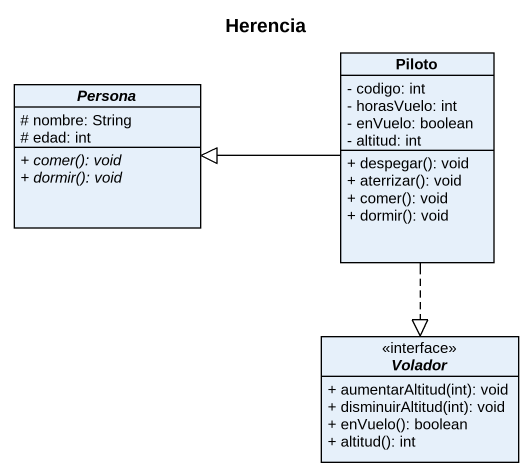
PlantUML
@startuml
title Herencia
hide circle
hide empty members
skinparam classAttributeIconSize 0
class Piloto {
  - codigo: int
  - horasVuelo: int
  - enVuelo: boolean
  - altitud: int
  + despegar(): void
  + aterrizar(): void
  + comer(): void
  + dormir(): void
}
abstract class Persona {
  # nombre: String
  # edad: int
  {abstract} + comer(): void
  {abstract} + dormir(): void
}
interface Volador <<interface>> {
  + aumentarAltitud(int): void
  + disminuirAltitud(int): void
  + enVuelo(): boolean
  + altitud(): int
}
Piloto -left-|> Persona
Piloto ..|> Volador
@enduml
